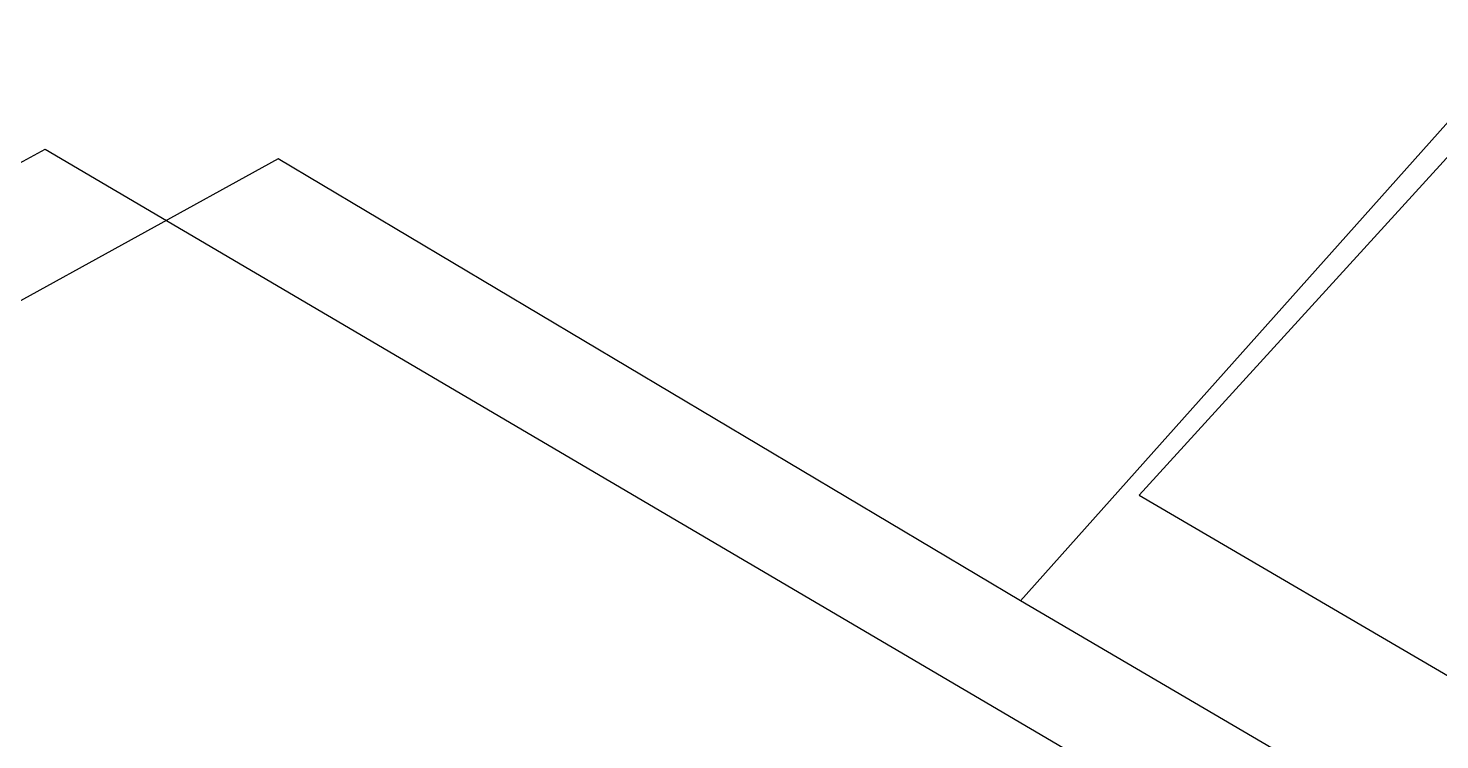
# Model space of a CAD drawing. Header units: inches. Extents: x 653559 to 669309, y 7245317 to 7256454.
# Drawn here: x 655448 to 655516.3, y 7252285.5 to 7252319.9 of the extents above; entities that cross this region are included whole.
import ezdxf

# ---------------------------------------------------------------- set-up
doc = ezdxf.new("R2010")
doc.units = ezdxf.units.IN
doc.header["$MEASUREMENT"] = 0
for name, color, linetype in [('Agricola', 3, 'Continuous'), ('Alambrados', 7, 'Continuous'), ('Perimetral', 190, 'Continuous')]:
    doc.layers.add(name, color=color, linetype=linetype)

msp = doc.modelspace()

# ---------------------------------------------------------------- linework, layer by layer
at = {"layer": 'Agricola', "transparency": 33554613}
msp.add_lwpolyline([(655691.973, 7252506.048), (655501.741, 7252297.309), (655709.691, 7252175.6), (656213.723, 7251879.597)], dxfattribs=at)
at = {"layer": 'Alambrados', "transparency": 33554613}
for points in [[(655496.003, 7252292.195), (655683.615, 7252502.461), (655725.816, 7252558.156), (655891.445, 7252794.562), (655982.224, 7252922.7), (656307.395, 7253045.799), (656333.856, 7253046.207), (656509.434, 7253025.252), (656737.24, 7252997.312), (656724.223, 7252874.281), (656735.653, 7252856.818), (657017.594, 7252806.494), (657202.379, 7252825.386), (657221.27, 7252876.186), (657298.022, 7253020.845), (657524.893, 7253027.898), (657802.363, 7253035.889), (657857.925, 7253038.997), (657842.791, 7253223.095), (657831.106, 7253357.42), (657803.286, 7253702.371)], [(658197.62, 7250851.89), (658036.097, 7250957.535), (656729.688, 7251258.632), (656728.693, 7251255.87), (656710.532, 7251259.055), (656709.697, 7251251.564), (656567.974, 7251281.717), (656624.357, 7251406.772), (656626.077, 7251411.998), (656251.456, 7251678.367), (656216.346, 7251865.402), (656208.514, 7251874.503), (655913.992, 7252047.349), (655496.003, 7252292.195), (655460.125, 7252313.574), (655330.702, 7252242.244), (655253.035, 7252360.908), (655243.722, 7252356.039)]]:
    msp.add_lwpolyline(points, dxfattribs=at)
at = {"layer": 'Perimetral', "color": 200}
msp.add_polyline3d([(655317.682, 7252242.755, 0), (655448.85, 7252314.034, 0), (656207.3, 7251868.186, 0), (656241.767, 7251679.144, 0), (656617.637, 7251411.735, 0), (656559.589, 7251282.258, 0), (656709.205, 7251249.558, 0), (656710.644, 7251255.425, 0), (656720.045, 7251257.876, 0), (658025.502, 7250955.074, 0), (658183.789, 7250848.979, 0), (658451.159, 7251105.252, 0), (658532.888, 7251129.578, 0), (658535.971, 7251224.363, 0), (658263.963, 7251295.453, 0), (658243.785, 7251321.882, 0), (658413.591, 7251493.802, 0), (658448.39, 7251649.264, 0), (658482.735, 7251745.38, 0), (658437.114, 7251859.564, 0), (658477.902, 7251938.789, 0), (660557.605, 7251427.312, 0)], dxfattribs=at)

doc.saveas('drawing.dxf')
